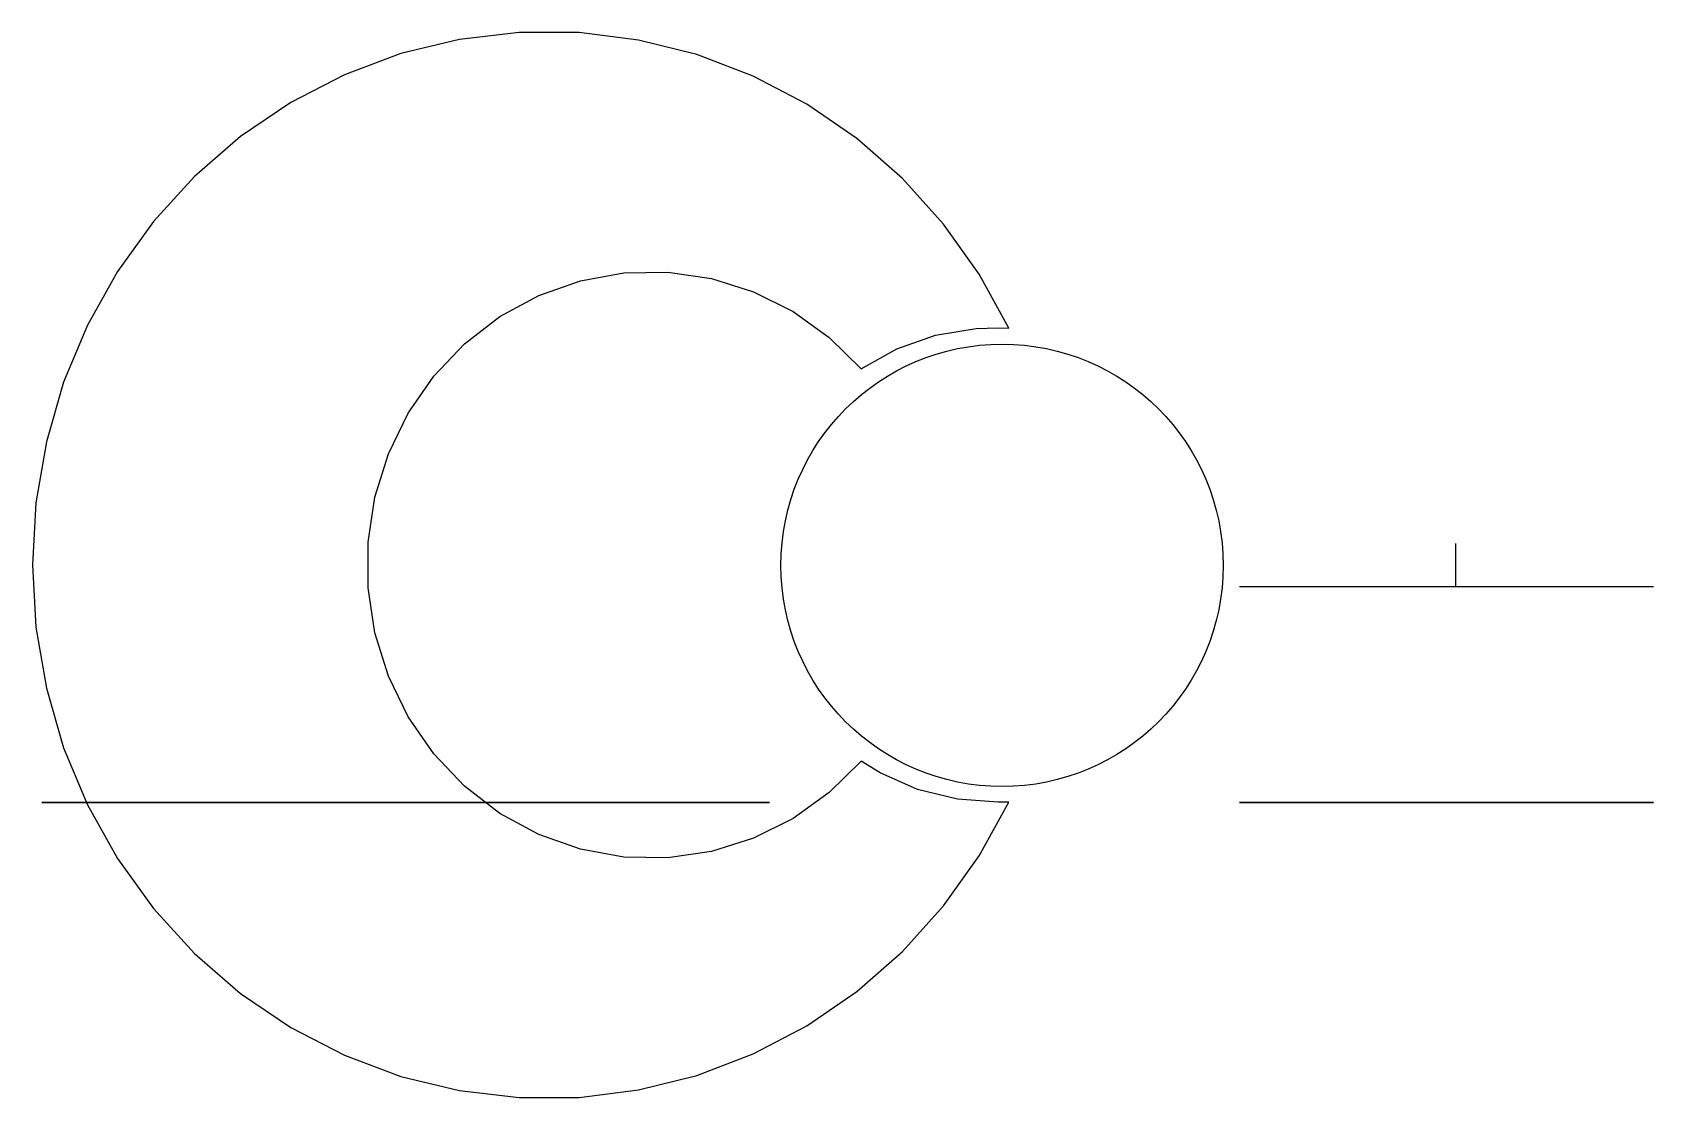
# Model space of a CAD drawing. Header units: millimetres. Extents: x -184 to 124, y -56 to 146.
import ezdxf

# ---------------------------------------------------------------- set-up
doc = ezdxf.new("R2010")
doc.units = ezdxf.units.MM
doc.header["$MEASUREMENT"] = 0
doc.layers.add('Domyślny', color=7, linetype='Continuous', true_color=0x000000)

msp = doc.modelspace()

# ---------------------------------------------------------------- linework, layer by layer
at = {"layer": 'Domyślny'}
for p, q in [((86.17372131347656, 41.01486587524414, 310.3316650390623), (86.17372131347656, 49.11631393432617, 310.3316650390623)), ((45.08347702026367, 41.01486587524414, 170.7021789550779), (45.08347702026367, 41.01486587524414, 237.5391540527341)), ((45.08347702026367, 41.01486587524414, 237.5391540527341), (51.47278594970703, 41.01486587524414, 243.2172546386716)), ((45.08347702026367, 41.01486587524414, 237.5391540527341), (51.47278594970703, 41.01486587524414, 243.2172546386716)), ((45.08347702026367, 41.01486587524414, 170.7021789550779), (45.08347702026367, 41.01486587524414, 237.5391540527341)), ((45.08347702026367, 41.01486587524414, 170.7021789550779), (53.82260894775391, 41.01486587524414, 176.1222534179685)), ((51.47278594970703, 41.01486587524414, 243.2172546386716), (57.42835998535156, 41.01486587524414, 249.3487243652341)), ((51.47278594970703, 41.01486587524414, 243.2172546386716), (57.42835998535156, 41.01486587524414, 249.3487243652341)), ((53.82260894775391, 41.01486587524414, 176.1222534179685), (62.18806457519531, 41.01486587524414, 182.1029663085935)), ((57.42835998535156, 41.01486587524414, 249.3487243652341), (62.91810607910156, 41.01486587524414, 255.900451660156)), ((62.18806457519531, 41.01486587524414, 182.1029663085935), (70.14389038085938, 41.01486587524414, 188.6185302734373)), ((62.91810607910156, 41.01486587524414, 255.900451660156), (67.91254425048828, 41.01486587524414, 262.8373413085935)), ((67.91254425048828, 41.01486587524414, 262.8373413085935), (72.38465118408203, 41.01486587524414, 270.1217346191404)), ((70.14389038085938, 41.01486587524414, 188.6185302734373), (77.65596008300781, 41.01486587524414, 195.641174316406)), ((72.38465118408203, 41.01486587524414, 270.1217346191404), (76.31050872802734, 41.01486587524414, 277.7145385742185)), ((76.31050872802734, 41.01486587524414, 277.7145385742185), (79.66886138916016, 41.01486587524414, 285.5748596191404)), ((77.65596008300781, 41.01486587524414, 195.641174316406), (84.69216918945312, 41.01486587524414, 203.1405029296873)), ((79.66886138916016, 41.01486587524414, 285.5748596191404), (82.44158172607422, 41.01486587524414, 293.6604003906248)), ((82.44158172607422, 41.01486587524414, 293.6604003906248), (84.61378479003906, 41.01486587524414, 301.9275207519529)), ((84.61378479003906, 41.01486587524414, 301.9275207519529), (86.17372131347656, 41.01486587524414, 310.3316650390623)), ((84.69216918945312, 41.01486587524414, 203.1405029296873), (91.22223663330078, 41.01486587524414, 211.0844726562498)), ((91.22223663330078, 41.01486587524414, 211.0844726562498), (97.2181167602539, 41.01486587524414, 219.4389953613279)), ((97.2181167602539, 41.01486587524414, 219.4389953613279), (102.6540908813477, 41.01486587524414, 228.1681823730466)), ((102.6540908813477, 41.01486587524414, 228.1681823730466), (107.5068588256836, 41.01486587524414, 237.2346191406248)), ((107.5068588256836, 41.01486587524414, 237.2346191406248), (111.7550582885742, 41.01486587524414, 246.5993041992185)), ((111.7550582885742, 41.01486587524414, 246.5993041992185), (115.381462097168, 41.01486587524414, 256.2221069335935)), ((115.381462097168, 41.01486587524414, 256.2221069335935), (118.3698883056641, 41.01486587524414, 266.0617065429685)), ((118.3698883056641, 41.01486587524414, 266.0617065429685), (120.7081680297852, 41.01486587524414, 276.0758056640623)), ((120.7081680297852, 41.01486587524414, 276.0758056640623), (122.3851699829102, 41.01486587524414, 286.2216491699216)), ((122.3851699829102, 41.01486587524414, 286.2216491699216), (123.393798828125, 41.01486587524414, 296.4554138183591)), ((122.3851699829102, 41.01486587524414, 327.2448730468748), (123.393798828125, 41.01486587524414, 317.0111083984373)), ((123.393798828125, 41.01486587524414, 296.4554138183591), (123.7310180664062, 41.01486587524414, 306.733215332031)), ((123.393798828125, 41.01486587524414, 317.0111083984373), (123.7310180664062, 41.01486587524414, 306.733215332031))]:
    msp.add_line(p, q, dxfattribs=at)
at = {"layer": 'Domyślny', "extrusion": (0, 1, 0)}
for points in [[(44.16724395751953, 212.1825256347654), (46.19260787963867, 212.1825256347654), (55.68011474609375, 214.0010986328123), (64.98401641845703, 216.5997314453123), (74.04052734375, 219.9604187011716), (82.78755950927734, 224.0601501464841), (91.16455841064453, 228.8707885742185), (99.11410522460938, 234.3590087890623), (106.5815124511719, 240.4872436523435), (113.5153427124023, 247.2132873535154), (119.867790222168, 254.4909057617185), (125.5953063964844, 262.269836425781), (130.6584167480469, 270.4967346191404), (182.3728942871094, 256.6398315429685), (178.4323425292969, 245.8182983398435), (173.7089080810547, 235.3148803710935), (168.2281646728516, 225.1860656738279), (162.0194244384766, 215.4861755371091), (155.1161804199219, 206.2678527832029), (147.5556030273438, 197.5803527832029), (139.3785095214844, 189.4706115722654), (130.6286315917969, 181.9823303222654), (121.3534927368164, 175.1557617187498), (111.6025924682617, 169.0275268554685), (101.4285888671875, 163.6308441162107), (90.886474609375, 158.9945831298826), (80.03266143798828, 155.1437683105466), (68.92567443847656, 152.0991363525388), (57.62537384033203, 149.877014160156), (46.19260787963867, 148.4896392822263), (44.16724395751953, 148.4896392822263)], [(-62.18806457519531, 431.3634643554685), (-70.14389038085938, 424.847961425781), (-77.65596008300781, 417.8253173828123), (-84.69216918945312, 410.3260192871091), (-91.22223663330078, 402.3819580078123), (-97.2181167602539, 394.0274353027341), (-102.6540908813477, 385.2983093261716), (-107.5068588256836, 376.2317810058591), (-111.7550582885742, 366.8671264648435), (-115.381462097168, 357.2443237304685), (-118.3698883056641, 347.4048156738279), (-120.7081680297852, 337.3905944824216), (-122.3851699829102, 327.2448730468748), (-123.393798828125, 317.0111083984373), (-123.7310180664062, 306.733215332031), (-123.393798828125, 296.4554138183591), (-122.3851699829102, 286.2216491699216), (-120.7081680297852, 276.0758056640623), (-118.3698883056641, 266.0617065429685), (-115.381462097168, 256.2221069335935), (-111.7550582885742, 246.5993041992185), (-107.5068588256836, 237.2346191406248), (-102.6540908813477, 228.1681823730466), (-97.2181167602539, 219.4389953613279), (-91.22223663330078, 211.0844726562498), (-84.69216918945312, 203.1405029296873), (-77.65596008300781, 195.641174316406), (-70.14389038085938, 188.6185302734373), (-62.18806457519531, 182.1029663085935), (-53.82260894775391, 176.1222534179685), (-45.08347702026367, 170.7021789550779), (-45.08347702026367, 237.5391540527341), (-51.47278594970703, 243.2172546386716), (-57.42835998535156, 249.3487243652341), (-62.91810607910156, 255.900451660156), (-67.91254425048828, 262.8373413085935), (-72.38465118408203, 270.1217346191404), (-76.31050872802734, 277.7145385742185), (-79.66886138916016, 285.5748596191404), (-82.44158172607422, 293.6604003906248), (-84.61378479003906, 301.9275207519529), (-86.17372131347656, 310.3316650390623), (-87.1131820678711, 318.8275451660154), (-87.42681121826172, 327.3695068359373), (-87.1131820678711, 335.9114990234373), (-86.17372131347656, 344.4073791503904), (-84.61378479003906, 352.8115234374998), (-82.44158172607422, 361.0786437988279), (-79.66886138916016, 369.1641845703123), (-76.31050872802734, 377.0245056152341), (-72.38465118408203, 384.6172790527341), (-67.91254425048828, 391.9017028808591), (-62.91810607910156, 398.8385620117185), (-57.42835998535156, 405.3903198242185), (-51.47278594970703, 411.521789550781), (-45.08347702026367, 417.1998901367185), (-45.08347702026367, 442.7643432617185), (-53.82260894775391, 437.3442382812498)]]:
    msp.add_lwpolyline(points, close=True, dxfattribs=at)
at = {"layer": 'Domyślny'}
msp.add_polyline3d([(-26.76685333251953, 82.320809841156, 304.624816894531), (-19.97196578979493, 86.11573076248169, 306.4454956054685), (-12.62506580352784, 88.68348491191864, 308.4140624999998), (-4.945703029632571, 89.94741209223866, 310.4717102050779), (-0.7163419127464322, 90.07227566838264, 311.6050109863279), (1.308007478713987, 90.06214885786176, 312.1474914550779), (-4.341841220855716, 100.308557510376, 310.6335449218748), (-11.10462665557862, 109.80517578125, 308.8214416503904), (-18.88829612731934, 118.4228897094727, 306.7358398437498), (-27.58732795715332, 126.0449333190918, 304.4049377441404), (-37.08364105224609, 132.5678176879883, 301.8604736328123), (-47.24832916259766, 137.9028244018555, 299.136779785156), (-57.94335556030273, 141.9778518676758, 296.2710876464841), (-69.02360534667969, 144.7374076843262, 293.3021240234373), (-80.33859252929688, 146.1439208984375, 290.2702636718748), (-91.73509979248047, 146.1785545349121, 287.216613769531), (-103.0577850341797, 144.8407020568848, 284.1827087402341), (-114.1535339355469, 142.1483879089355, 281.2095947265623), (-124.8714447021484, 138.1384735107422, 278.3377380371091), (-135.0661010742188, 132.8650398254395, 275.6061096191404), (-144.5992889404297, 126.3999824523926, 273.0517272949216), (-153.3412475585938, 118.8307971954346, 270.7093200683591), (-161.1736297607422, 110.2603759765625, 268.6106262207029), (-167.989990234375, 100.8050746917725, 266.7841491699216), (-173.69775390625, 90.59319877624512, 265.2547912597654), (-178.2195892333984, 79.76318264007568, 264.0431213378904), (-181.4939880371094, 68.46236991882324, 263.1657409667966), (-183.4766082763672, 56.84387969970703, 262.6344909667966), (-184.1404266357422, 45.06558990478516, 262.4566650390623), (-183.4766082763672, 33.28719711303711, 262.6344909667966), (-181.4939880371094, 21.66870880126953, 263.1657409667966), (-178.2195892333984, 10.36789703369141, 264.0431213378904), (-173.69775390625, -0.4621200561523438, 265.2547912597654), (-167.989990234375, -10.67399597167969, 266.7841491699216), (-161.1736297607422, -20.12940216064453, 268.6106262207029), (-153.3412475585938, -28.69982147216797, 270.7093200683591), (-144.5992889404297, -36.268798828125, 273.0517272949216), (-135.0661010742188, -42.73405456542969, 275.6061096191404), (-124.8714447021484, -48.00729370117188, 278.3377380371091), (-114.1535339355469, -52.01730346679688, 281.2095947265623), (-103.0577850341797, -54.70951843261719, 284.1827087402341), (-91.73509979248047, -56.04737854003906, 287.216613769531), (-80.33859252929688, -56.01284790039062, 290.2702636718748), (-69.02360534667969, -54.6063232421875, 293.3021240234373), (-57.94335556030273, -51.84677124023438, 296.2710876464841), (-47.24832916259766, -47.77174377441406, 299.136779785156), (-37.08364105224609, -42.43673706054688, 301.8604736328123), (-27.58732795715332, -35.91385650634766, 304.4049377441404), (-18.88829612731934, -28.29170989990234, 306.7358398437498), (-11.10462665557862, -19.67399597167969, 308.8214416503904), (-4.341841220855716, -10.17747497558594, 310.6335449218748), (1.308007478713987, 0.06893157958984375, 312.1474914550779), (-0.7163419127464322, 0.05879974365234375, 311.6050109863279), (-8.48056793212891, 0.5959320068359375, 309.5246582031248), (-16.03618049621582, 2.46270751953125, 307.4999999999998), (-23.15725326538086, 5.60272216796875, 305.5920104980466), (-26.76685333251953, 7.810165405273438, 304.624816894531), (-32.81893920898438, 1.850440979003906, 303.0030822753904), (-39.68917083740234, -3.067543029785156, 301.1622314453123), (-47.21187210083008, -6.825302124023438, 299.1465148925779), (-55.20587539672852, -9.332496643066406, 297.0045776367185), (-63.47826385498047, -10.52816772460938, 294.7880249023435), (-71.82984161376953, -10.38396453857422, 292.5502014160154), (-80.05908966064453, -8.903221130371094, 290.3451843261716), (-87.96792602539062, -6.121589660644531, 288.2260437011716), (-95.36536407470703, -2.106109619140625, 286.2438354492185), (-102.0734634399414, 3.046516418457031, 284.4464111328123), (-107.9301986694336, 9.211822509765625, 282.8771667480466), (-112.7946166992188, 16.24134826660156, 281.5737609863279), (-116.5492324829102, 23.96577453613281, 280.5676574707029), (-119.1039199829102, 32.19876861572266, 279.8831787109373), (-120.3968124389648, 40.74184799194336, 279.5367431640623), (-120.3968124389648, 49.38923263549805, 279.5367431640623), (-119.1039199829102, 57.93241119384766, 279.8831787109373), (-116.5492324829102, 66.1653060913086, 280.5676574707029), (-112.7946166992188, 73.88973426818848, 281.5737609863279), (-107.9301986694336, 80.9192590713501, 282.8771667480466), (-102.0734634399414, 87.0845627784729, 284.4464111328123), (-95.36536407470703, 92.23718523979187, 286.2438354492185), (-87.96792602539062, 96.2526683807373, 288.2260437011716), (-80.05908966064453, 99.03430080413818, 290.3451843261716), (-71.82984161376953, 100.5151443481445, 292.5502014160154), (-63.47826385498047, 100.6593494415283, 294.7880249023435), (-55.20587539672852, 99.46347522735596, 297.0045776367185), (-47.21187210083008, 96.95648145675659, 299.1465148925779), (-39.68917083740234, 93.19862461090088, 301.1622314453123), (-32.81893920898438, 88.28064036369324, 303.0030822753904)], close=True, dxfattribs=at)
msp.add_circle((5.024295867788084e-15, 45.00000000000003, 999.9999999999998), 41.99999999999999, dxfattribs=at)

doc.saveas('drawing.dxf')
